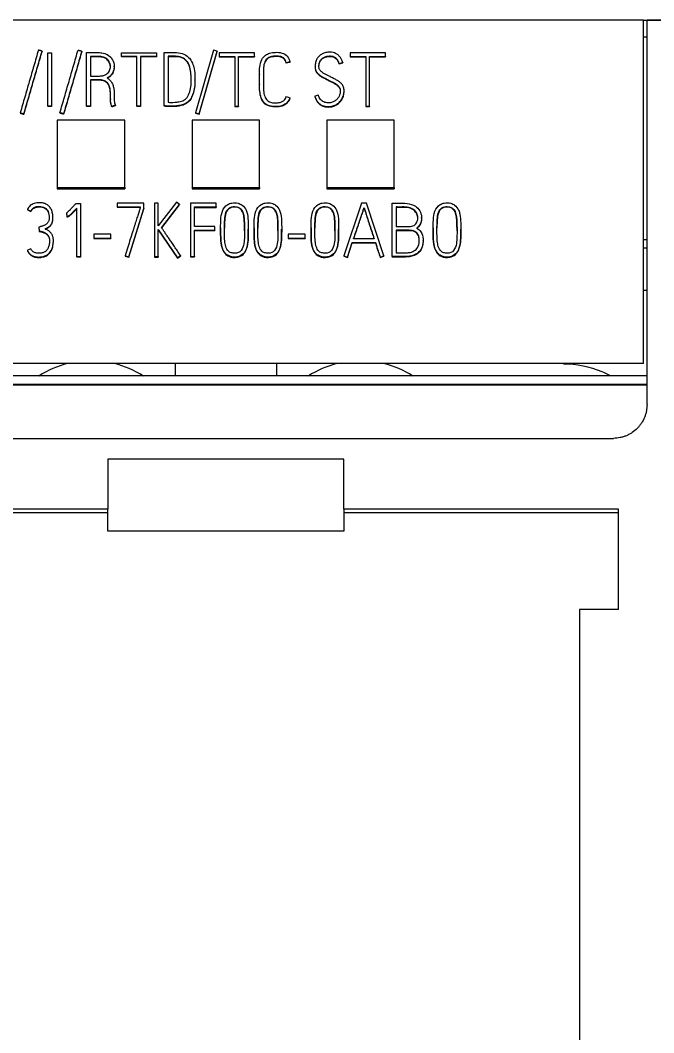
# Model space of a CAD drawing. Header units: millimetres. Extents: x 0 to 594, y 0 to 420.
# Drawn here: x 268.64 to 287.44, y 348.17 to 378.2 of the extents above; entities that cross this region are included whole.
import ezdxf

# ---------------------------------------------------------------- set-up
doc = ezdxf.new("R2010")
doc.units = ezdxf.units.MM
doc.layers.add('1', color=7, linetype='Continuous')
doc.layers.add('106', color=7, linetype='Continuous')
doc.styles.add('latin_extended', font='simplex.shx')
doc.dimstyles.get("Standard").update_dxf_attribs({"dimtxt": 0.18, "dimasz": 0.18, "dimexe": 0.18, "dimexo": 0.0625, "dimgap": 0.09, "dimtad": 0, "dimtih": 1, "dimtoh": 1, "dimdec": 4, "dimzin": 0, "dimdsep": 46, "dimtxsty": 'Standard', "dimcen": 0.09, "dimadec": 0, "dimazin": 0, "dimtfac": 1, "dimtdec": 4, "dimtofl": 0, "dimtmove": 0, "dimatfit": 3, "dimfxl": 1, "dimtolj": 1, "dimtzin": 0, "dimarcsym": 0})

# ---------------------------------------------------------------- blocks, each defined once
blk = doc.blocks.new('_U1')
at = {"layer": '106', "color": 7, "lineweight": 13}
for p, q in [((287.140422, 378.20148), (303.740362, 378.20148)), ((302.240362, 378.20148), (302.240362, 231.20148)), ((290.541157, 231.20148), (303.740362, 231.20148))]:
    blk.add_line(p, q, dxfattribs=at)
at = {"layer": '106', "color": 7, "lineweight": 25}
for points in [[(302.240362, 378.20148), (302.701145, 374.701482), (301.779578, 374.701478)], [(302.240362, 231.20148), (301.779578, 234.701478), (302.701145, 234.701482)]]:
    blk.add_solid(points, dxfattribs=at)
at = {"layer": '106', "color": 7, "linetype": 'Continuous', "lineweight": 18, "insert": (301.854809, 301.777138), "char_height": 3.5, "attachment_point": 7, "rotation": 90, "line_spacing_factor": 0.963855, "style": 'latin_extended'}
blk.add_mtext('\\W0.6447;147', dxfattribs=at)

msp = doc.modelspace()

# ---------------------------------------------------------------- linework, layer by layer
at = {"layer": '1', "color": 7, "linetype": 'Continuous', "lineweight": 13}
for p, q in [((287.14, 378.201), (262.34, 378.201)), ((287.14, 378.201), (287.24, 378.201)), ((287.14, 368.018), (287.14, 378.201)), ((292.14, 378.201), (287.24, 378.201)), ((287.24, 377.701), (287.14, 377.701)), ((269.288, 377.287), (269.288, 377.274)), ((270.466, 377.287), (270.466, 377.274)), ((274.378, 377.318), (273.839, 375.458)), ((273.948, 375.427), (274.487, 377.287)), ((273.948, 375.414), (274.487, 377.274)), ((274.487, 377.287), (274.378, 377.318)), ((274.487, 377.287), (274.487, 377.274)), ((278.435, 377.239), (278.435, 377.126)), ((279.48, 377.239), (278.435, 377.239)), ((279.48, 377.126), (279.48, 377.239)), ((271.64, 377.126), (271.64, 377.114)), ((272.685, 377.126), (272.685, 377.114)), ((274.547, 377.126), (274.547, 377.114)), ((275.592, 377.126), (275.592, 377.114)), ((276.644, 376.966), (276.535, 376.939)), ((276.644, 376.953), (276.535, 376.927)), ((276.535, 376.939), (276.535, 376.927)), ((276.644, 376.966), (276.644, 376.953)), ((278.1, 376.919), (278.209, 376.95)), ((278.1, 376.907), (278.209, 376.938)), ((278.1, 376.919), (278.1, 376.907)), ((278.209, 376.95), (278.209, 376.938)), ((278.435, 377.126), (278.435, 377.114)), ((278.435, 377.126), (278.892, 377.126)), ((278.435, 377.114), (278.892, 377.114)), ((278.892, 377.126), (278.892, 375.654)), ((279.005, 375.654), (279.005, 377.126)), ((279.005, 377.126), (279.48, 377.126)), ((279.005, 377.114), (279.48, 377.114)), ((279.48, 377.126), (279.48, 377.114)), ((271.429, 376.819), (271.429, 376.84)), ((275.741, 376.604), (275.741, 376.592)), ((277.39, 376.83), (277.39, 376.817)), ((273.826, 376.424), (273.826, 376.437)), ((275.74, 376.304), (275.74, 376.292)), ((275.741, 376.469), (275.741, 376.482)), ((277.492, 375.977), (277.383, 375.947)), ((278.251, 376.092), (278.251, 376.105)), ((271.316, 375.87), (271.316, 375.851)), ((271.463, 375.682), (271.463, 375.67)), ((272.912, 375.665), (272.912, 375.652)), ((276.538, 375.942), (276.642, 375.905)), ((276.642, 375.905), (276.642, 375.892)), ((277.383, 375.947), (277.383, 375.934)), ((268.749, 375.427), (268.749, 375.414)), ((269.459, 375.654), (269.459, 375.641)), ((269.57, 375.654), (269.57, 375.641)), ((269.818, 375.458), (269.818, 375.445)), ((269.927, 375.427), (269.927, 375.414)), ((270.608, 375.654), (270.608, 375.641)), ((270.721, 375.654), (270.721, 375.641)), ((271.358, 375.643), (271.358, 375.63)), ((272.097, 375.654), (272.097, 375.641)), ((272.21, 375.654), (272.21, 375.641)), ((273.839, 375.458), (273.948, 375.427)), ((273.839, 375.458), (273.839, 375.445)), ((273.839, 375.445), (273.948, 375.414)), ((273.948, 375.427), (273.948, 375.414)), ((275.004, 375.654), (275.004, 375.641)), ((275.117, 375.654), (275.117, 375.641)), ((278.892, 375.654), (279.005, 375.654)), ((278.892, 375.654), (278.892, 375.641)), ((278.892, 375.641), (279.005, 375.641)), ((279.005, 375.654), (279.005, 375.641)), ((269.74, 375.237), (269.74, 373.238)), ((271.74, 375.237), (269.74, 375.237)), ((271.74, 373.238), (271.74, 375.237)), ((273.74, 375.237), (273.74, 373.238)), ((275.74, 375.237), (273.74, 375.237)), ((275.74, 373.238), (275.74, 375.237)), ((277.74, 375.237), (277.74, 373.238)), ((279.74, 375.237), (277.74, 375.237)), ((279.74, 373.238), (279.74, 375.237)), ((269.74, 373.238), (269.74, 373.2)), ((269.74, 373.238), (271.74, 373.238)), ((269.74, 373.2), (271.74, 373.2)), ((271.74, 373.238), (271.74, 373.2)), ((273.74, 373.238), (273.74, 373.2)), ((273.74, 373.238), (275.74, 373.238)), ((273.74, 373.2), (275.74, 373.2)), ((275.74, 373.238), (275.74, 373.2)), ((277.74, 373.238), (277.74, 373.2)), ((277.74, 373.238), (279.74, 373.238)), ((277.74, 373.2), (279.74, 373.2)), ((279.74, 373.238), (279.74, 373.2)), ((270.293, 372.768), (270.433, 372.768)), ((270.433, 372.768), (270.433, 371.188)), ((271.514, 372.779), (271.514, 372.667)), ((272.312, 372.779), (271.514, 372.779)), ((271.514, 372.667), (271.514, 372.655)), ((271.514, 372.667), (272.202, 372.667)), ((272.202, 372.667), (272.202, 372.636)), ((272.312, 372.619), (272.312, 372.779)), ((272.623, 372.773), (272.623, 371.19)), ((272.736, 372.773), (272.623, 372.773)), ((273.28, 372.806), (272.736, 372.104)), ((272.736, 372.104), (272.736, 372.773)), ((272.836, 372.049), (273.369, 372.74)), ((272.841, 372.042), (273.369, 372.727)), ((273.369, 372.74), (273.28, 372.806)), ((273.369, 372.74), (273.369, 372.727)), ((273.695, 372.777), (273.695, 371.195)), ((274.456, 372.777), (273.695, 372.777)), ((273.808, 372.084), (273.808, 372.665)), ((273.808, 372.665), (274.456, 372.665)), ((274.456, 372.665), (274.456, 372.777)), ((274.456, 372.665), (274.456, 372.652)), ((278.772, 372.779), (278.242, 371.214)), ((278.914, 372.779), (278.772, 372.779)), ((279.431, 371.214), (278.914, 372.779)), ((279.682, 371.19), (279.682, 372.775)), ((279.795, 372.663), (279.795, 372.082)), ((268.853, 372.592), (268.853, 372.58)), ((268.853, 372.592), (268.955, 372.542)), ((268.853, 372.58), (268.955, 372.529)), ((268.955, 372.542), (268.955, 372.529)), ((270.024, 372.494), (270.024, 372.481)), ((270.031, 372.377), (270.024, 372.494)), ((270.031, 372.364), (270.024, 372.481)), ((270.031, 372.377), (270.031, 372.364)), ((270.322, 371.188), (270.322, 372.632)), ((271.514, 372.655), (272.202, 372.655)), ((271.858, 371.184), (272.312, 372.619)), ((271.858, 371.171), (272.312, 372.606)), ((272.312, 372.619), (272.312, 372.606)), ((273.808, 372.652), (274.456, 372.652)), ((278.843, 372.639), (278.843, 372.626)), ((269.192, 372.064), (269.192, 372.051)), ((269.192, 372.064), (269.199, 371.954)), ((269.61, 372.332), (269.61, 372.353)), ((274.416, 372.084), (273.808, 372.084)), ((274.416, 371.974), (274.416, 372.084)), ((280.55, 372.327), (280.55, 372.348)), ((269.192, 372.051), (269.199, 371.941)), ((269.199, 371.954), (269.199, 371.941)), ((270.823, 371.853), (270.823, 371.741)), ((271.329, 371.853), (270.823, 371.853)), ((271.329, 371.741), (271.329, 371.853)), ((272.736, 371.19), (272.736, 371.994)), ((272.736, 371.994), (273.304, 371.157)), ((272.736, 371.981), (273.304, 371.144)), ((273.808, 371.195), (273.808, 371.974)), ((273.808, 371.974), (274.416, 371.974)), ((273.808, 371.961), (274.416, 371.961)), ((274.416, 371.974), (274.416, 371.961)), ((274.587, 372.041), (274.587, 372.028)), ((275.406, 371.998), (275.406, 372.01)), ((275.579, 372.041), (275.579, 372.028)), ((276.398, 371.998), (276.398, 372.01)), ((276.589, 371.853), (276.589, 371.741)), ((277.095, 371.853), (276.589, 371.853)), ((277.095, 371.741), (277.095, 371.853)), ((277.27, 372.041), (277.27, 372.028)), ((278.089, 371.998), (278.089, 372.01)), ((279.795, 371.972), (279.795, 371.3)), ((280.894, 372.041), (280.894, 372.028)), ((281.713, 371.998), (281.713, 372.01)), ((269.623, 371.645), (269.623, 371.667)), ((270.823, 371.741), (270.823, 371.728)), ((270.823, 371.741), (271.329, 371.741)), ((270.823, 371.728), (271.329, 371.728)), ((271.329, 371.741), (271.329, 371.728)), ((276.589, 371.741), (276.589, 371.728)), ((276.589, 371.741), (277.095, 371.741)), ((276.589, 371.728), (277.095, 371.728)), ((277.095, 371.741), (277.095, 371.728)), ((278.349, 371.179), (278.495, 371.608)), ((278.349, 371.167), (278.495, 371.596)), ((278.495, 371.608), (278.495, 371.596)), ((278.495, 371.608), (279.181, 371.608)), ((278.495, 371.596), (279.181, 371.596)), ((279.143, 371.721), (278.533, 371.721)), ((279.181, 371.608), (279.181, 371.596)), ((280.595, 371.655), (280.595, 371.668)), ((287.14, 371.701), (287.24, 371.701)), ((268.955, 371.426), (268.853, 371.38)), ((268.853, 371.38), (268.853, 371.367)), ((270.322, 371.188), (270.322, 371.175)), ((270.433, 371.188), (270.322, 371.188)), ((270.433, 371.175), (270.322, 371.175)), ((270.433, 371.188), (270.433, 371.175)), ((271.751, 371.219), (271.858, 371.184)), ((271.751, 371.219), (271.751, 371.206)), ((271.751, 371.206), (271.858, 371.171)), ((271.858, 371.184), (271.858, 371.171)), ((272.623, 371.19), (272.623, 371.178)), ((272.623, 371.19), (272.736, 371.19)), ((272.623, 371.178), (272.736, 371.178)), ((272.736, 371.19), (272.736, 371.178)), ((273.304, 371.157), (273.398, 371.221)), ((273.304, 371.144), (273.398, 371.208)), ((273.398, 371.221), (273.398, 371.208)), ((273.695, 371.195), (273.808, 371.195)), ((273.695, 371.195), (273.695, 371.182)), ((273.695, 371.182), (273.808, 371.182)), ((273.808, 371.195), (273.808, 371.182)), ((278.242, 371.214), (278.242, 371.202)), ((278.242, 371.214), (278.349, 371.179)), ((278.242, 371.202), (278.349, 371.167)), ((278.349, 371.179), (278.349, 371.167)), ((279.323, 371.179), (279.431, 371.214)), ((279.323, 371.167), (279.431, 371.202)), ((279.323, 371.179), (279.323, 371.167)), ((279.431, 371.214), (279.431, 371.202)), ((279.682, 371.19), (279.682, 371.178)), ((287.14, 371.451), (287.24, 371.451)), ((273.304, 371.157), (273.304, 371.144)), ((287.14, 370.196), (287.24, 370.196)), ((287.14, 368.018), (262.34, 368.018)), ((273.24, 368.018), (273.24, 367.651)), ((276.24, 368.018), (276.24, 367.651)), ((287.24, 367.651), (262.24, 367.651)), ((263.24, 365.801), (286.241, 365.801)), ((286.244, 365.801), (286.244, 365.801)), ((278.24, 365.179), (271.24, 365.179)), ((271.24, 363.701), (263.09, 363.701)), ((271.24, 363.596), (271.24, 363.701)), ((278.24, 363.701), (278.24, 363.596)), ((286.39, 363.701), (278.24, 363.701)), ((286.39, 360.722), (286.39, 363.701)), ((271.24, 363.596), (263.09, 363.596)), ((271.24, 363.052), (271.24, 363.596)), ((278.24, 363.596), (278.24, 363.052)), ((286.39, 363.596), (278.24, 363.596)), ((278.24, 363.052), (271.24, 363.052)), ((286.39, 360.722), (285.24, 360.722))]:
    msp.add_line(p, q, dxfattribs=at)
at = {"layer": '1', "color": 7, "linetype": 'Continuous', "lineweight": 25}
msp.add_line((287.24, 367.387), (262.24, 367.387), dxfattribs=at)
at = {"layer": '1', "color": 7, "linetype": 'Continuous', "lineweight": 13}
for centre, start, end in [((270.74, 365.201), 103.753, 122.3801), ((270.74, 365.201), 57.6199, 76.247), ((278.74, 365.201), 103.753, 122.3801), ((278.74, 365.201), 57.6199, 76.247)]:
    msp.add_arc(centre, 2.9, start, end, dxfattribs=at)
for points, knots in [([(287.24, 367.387), (287.24, 369.908), (287.24, 373.514), (287.24, 377.117), (287.24, 378.201)], [0, 0, 0, 0, 0.698854, 1, 1, 1, 1]), ([(270.608, 377.241), (270.669, 377.241), (270.773, 377.241), (270.924, 377.241), (271.073, 377.242), (271.23, 377.191), (271.368, 377.071), (271.439, 376.896), (271.425, 376.722), (271.362, 376.598), (271.289, 376.529), (271.243, 376.501), (271.223, 376.49)], [0, 0, 0, 0, 0.12344, 0.212385, 0.309987, 0.42512, 0.54091, 0.673529, 0.797304, 0.889185, 0.953588, 1, 1, 1, 1]), ([(272.912, 377.245), (272.967, 377.246), (273.072, 377.247), (273.25, 377.248), (273.451, 377.232), (273.645, 377.116), (273.755, 376.941), (273.809, 376.743), (273.827, 376.535), (273.827, 376.321), (273.8, 376.127), (273.749, 375.964), (273.676, 375.832), (273.575, 375.735), (273.443, 375.686), (273.316, 375.663), (273.19, 375.652), (273.058, 375.651), (272.966, 375.658), (272.912, 375.665)], [0, 0, 0, 0, 0.056943, 0.107616, 0.184523, 0.260876, 0.329966, 0.393781, 0.471964, 0.545416, 0.616265, 0.673522, 0.721942, 0.770903, 0.814889, 0.864088, 0.904492, 0.944165, 1, 1, 1, 1]), ([(276.642, 375.905), (276.635, 375.879), (276.608, 375.816), (276.522, 375.716), (276.37, 375.644), (276.18, 375.64), (275.98, 375.66), (275.818, 375.806), (275.757, 376.002), (275.738, 376.21), (275.742, 376.422), (275.74, 376.627), (275.743, 376.832), (275.785, 377.026), (275.902, 377.167), (276.05, 377.234), (276.216, 377.255), (276.404, 377.246), (276.578, 377.143), (276.63, 377.034), (276.644, 376.966)], [0, 0, 0, 0, 0.023749, 0.063372, 0.118592, 0.172501, 0.236244, 0.297229, 0.359591, 0.421629, 0.490644, 0.554667, 0.610982, 0.680492, 0.733777, 0.772528, 0.826559, 0.886213, 0.942216, 1, 1, 1, 1]), ([(278.209, 376.95), (278.199, 376.981), (278.177, 377.039), (278.13, 377.115), (278.071, 377.177), (278.001, 377.222), (277.922, 377.249), (277.844, 377.256), (277.773, 377.252), (277.711, 377.242), (277.653, 377.226), (277.6, 377.203), (277.553, 377.174), (277.511, 377.139), (277.475, 377.099), (277.445, 377.053), (277.421, 377.003), (277.403, 376.948), (277.392, 376.889), (277.389, 376.83), (277.392, 376.776), (277.403, 376.728), (277.423, 376.686), (277.449, 376.649), (277.479, 376.615), (277.514, 376.584), (277.553, 376.556), (277.595, 376.529), (277.64, 376.505), (277.687, 376.482), (277.733, 376.457), (277.78, 376.431), (277.825, 376.407), (277.87, 376.384), (277.913, 376.364), (277.954, 376.344), (277.993, 376.322), (278.028, 376.3), (278.059, 376.275), (278.086, 376.248), (278.109, 376.219), (278.126, 376.185), (278.136, 376.147), (278.139, 376.108), (278.136, 376.069), (278.13, 376.031), (278.119, 375.992), (278.105, 375.952), (278.084, 375.914), (278.058, 375.877), (278.027, 375.844), (277.99, 375.814), (277.948, 375.788), (277.899, 375.767), (277.843, 375.755), (277.758, 375.75), (277.648, 375.765), (277.541, 375.85), (277.501, 375.932), (277.492, 375.977)], [0, 0, 0, 0, 0.029502, 0.056552, 0.082213, 0.107035, 0.131706, 0.157625, 0.177725, 0.196768, 0.215008, 0.232485, 0.249262, 0.265692, 0.282067, 0.298646, 0.315747, 0.333416, 0.35172, 0.370963, 0.387214, 0.402039, 0.415923, 0.429557, 0.443355, 0.457518, 0.472137, 0.48722, 0.502837, 0.518847, 0.535063, 0.551489, 0.567151, 0.582304, 0.596956, 0.611001, 0.624363, 0.637091, 0.649186, 0.660727, 0.671894, 0.683121, 0.695107, 0.708316, 0.719066, 0.730707, 0.743348, 0.756492, 0.769735, 0.783289, 0.797204, 0.811603, 0.826753, 0.842746, 0.859925, 0.878764, 0.920226, 0.957605, 1, 1, 1, 1]), ([(270.721, 376.547), (270.766, 376.547), (270.829, 376.547), (270.92, 376.548), (271.002, 376.546), (271.096, 376.554), (271.197, 376.595), (271.285, 376.674), (271.322, 376.796), (271.31, 376.923), (271.241, 377.041), (271.115, 377.117), (270.983, 377.131), (270.854, 377.128), (270.769, 377.129), (270.721, 377.129)], [0, 0, 0, 0, 0.089288, 0.123818, 0.180598, 0.252983, 0.309178, 0.39404, 0.480521, 0.552186, 0.644985, 0.743769, 0.831148, 0.90497, 1, 1, 1, 1]), ([(271.316, 376.817), (271.316, 376.844), (271.306, 376.918), (271.241, 377.029), (271.115, 377.104), (270.983, 377.118), (270.854, 377.115), (270.769, 377.116), (270.721, 377.116)], [0, 0, 0, 0, 0.108412, 0.293173, 0.489849, 0.663819, 0.810797, 1, 1, 1, 1]), ([(273.025, 375.768), (273.056, 375.767), (273.122, 375.765), (273.229, 375.767), (273.357, 375.783), (273.508, 375.816), (273.629, 375.952), (273.689, 376.132), (273.719, 376.34), (273.714, 376.553), (273.693, 376.77), (273.626, 376.958), (273.479, 377.103), (273.302, 377.134), (273.148, 377.133), (273.062, 377.133), (273.025, 377.133)], [0, 0, 0, 0, 0.039718, 0.085391, 0.137353, 0.205809, 0.277792, 0.359236, 0.449004, 0.549223, 0.634175, 0.731709, 0.80125, 0.889293, 0.952557, 1, 1, 1, 1]), ([(273.715, 376.416), (273.715, 376.461), (273.711, 376.572), (273.693, 376.758), (273.626, 376.946), (273.479, 377.091), (273.302, 377.122), (273.148, 377.12), (273.062, 377.121), (273.025, 377.12)], [0, 0, 0, 0, 0.115337, 0.282058, 0.473471, 0.609948, 0.782735, 0.906892, 1, 1, 1, 1]), ([(276.535, 376.939), (276.525, 376.991), (276.489, 377.067), (276.37, 377.131), (276.247, 377.14), (276.129, 377.133), (276.006, 377.106), (275.902, 377.003), (275.856, 376.837), (275.854, 376.655), (275.855, 376.46), (275.853, 376.266), (275.858, 376.077), (275.898, 375.919), (275.977, 375.801), (276.104, 375.751), (276.243, 375.751), (276.377, 375.761), (276.485, 375.835), (276.523, 375.897), (276.538, 375.942)], [0, 0, 0, 0, 0.052928, 0.097969, 0.144851, 0.190624, 0.232935, 0.284925, 0.348337, 0.424764, 0.49245, 0.572241, 0.64631, 0.708712, 0.757514, 0.801091, 0.856423, 0.915681, 0.949914, 1, 1, 1, 1]), ([(276.535, 376.927), (276.525, 376.978), (276.489, 377.054), (276.37, 377.119), (276.247, 377.127), (276.129, 377.121), (276.006, 377.093), (275.902, 376.99), (275.856, 376.824), (275.854, 376.643), (275.855, 376.472), (275.854, 376.368), (275.854, 376.323)], [0, 0, 0, 0, 0.097342, 0.180178, 0.266401, 0.350584, 0.428399, 0.524015, 0.640638, 0.781197, 0.905681, 1, 1, 1, 1]), ([(277.383, 375.947), (277.392, 375.915), (277.415, 375.856), (277.464, 375.778), (277.527, 375.716), (277.603, 375.672), (277.689, 375.646), (277.774, 375.639), (277.852, 375.643), (277.918, 375.657), (277.979, 375.68), (278.034, 375.71), (278.084, 375.745), (278.127, 375.786), (278.164, 375.832), (278.195, 375.881), (278.22, 375.935), (278.238, 375.991), (278.248, 376.048), (278.252, 376.106), (278.248, 376.162), (278.236, 376.215), (278.215, 376.262), (278.186, 376.302), (278.154, 376.34), (278.116, 376.372), (278.074, 376.402), (278.029, 376.429), (277.981, 376.454), (277.932, 376.478), (277.883, 376.504), (277.836, 376.529), (277.791, 376.552), (277.748, 376.574), (277.708, 376.594), (277.669, 376.614), (277.634, 376.635), (277.602, 376.656), (277.573, 376.678), (277.549, 376.702), (277.529, 376.728), (277.514, 376.758), (277.505, 376.791), (277.502, 376.837), (277.505, 376.89), (277.517, 376.947), (277.539, 376.995), (277.566, 377.034), (277.597, 377.066), (277.631, 377.092), (277.667, 377.111), (277.704, 377.125), (277.742, 377.133), (277.777, 377.138), (277.809, 377.141), (277.842, 377.142), (277.877, 377.14), (277.913, 377.133), (277.946, 377.12), (277.974, 377.103), (278, 377.084), (278.023, 377.062), (278.042, 377.039), (278.059, 377.014), (278.072, 376.989), (278.084, 376.965), (278.093, 376.942), (278.098, 376.927), (278.1, 376.919)], [0, 0, 0, 0, 0.030216, 0.057834, 0.084112, 0.110126, 0.13699, 0.166062, 0.187444, 0.207786, 0.227532, 0.246694, 0.265147, 0.28321, 0.301078, 0.318906, 0.33698, 0.354995, 0.372624, 0.390132, 0.408102, 0.424528, 0.439934, 0.454952, 0.469937, 0.485134, 0.500714, 0.516729, 0.533253, 0.550073, 0.566929, 0.583824, 0.598837, 0.613277, 0.627146, 0.64033, 0.652736, 0.664395, 0.675364, 0.685785, 0.695827, 0.705789, 0.716159, 0.727332, 0.74751, 0.765141, 0.780786, 0.795151, 0.808601, 0.821478, 0.833928, 0.845962, 0.857807, 0.868933, 0.878649, 0.88698, 0.899043, 0.910208, 0.920757, 0.930874, 0.940594, 0.950061, 0.959303, 0.96829, 0.9771, 0.985473, 0.993098, 1, 1, 1, 1]), ([(277.503, 376.822), (277.503, 376.841), (277.506, 376.88), (277.517, 376.935), (277.539, 376.982), (277.566, 377.021), (277.597, 377.054), (277.631, 377.079), (277.667, 377.098), (277.704, 377.113), (277.742, 377.121), (277.777, 377.125), (277.809, 377.128), (277.842, 377.13), (277.877, 377.128), (277.913, 377.12), (277.946, 377.107), (277.974, 377.09), (278, 377.071), (278.023, 377.049), (278.042, 377.026), (278.059, 377.002), (278.072, 376.977), (278.084, 376.952), (278.093, 376.929), (278.098, 376.914), (278.1, 376.907)], [0, 0, 0, 0, 0.065823, 0.131059, 0.188942, 0.242091, 0.291852, 0.339495, 0.385558, 0.430084, 0.473906, 0.515072, 0.551021, 0.581842, 0.626473, 0.667782, 0.706813, 0.744244, 0.780205, 0.815232, 0.849428, 0.882676, 0.915274, 0.946254, 0.974465, 1, 1, 1, 1]), ([(271.429, 376.816), (271.429, 376.776), (271.415, 376.691), (271.362, 376.585), (271.289, 376.516), (271.243, 376.488), (271.223, 376.478)], [0, 0, 0, 0, 0.287457, 0.610451, 0.836848, 1, 1, 1, 1]), ([(277.39, 376.823), (277.39, 376.82), (277.39, 376.8), (277.392, 376.763), (277.403, 376.715), (277.423, 376.673), (277.449, 376.636), (277.479, 376.602), (277.514, 376.571), (277.553, 376.543), (277.595, 376.517), (277.64, 376.493), (277.687, 376.469), (277.733, 376.444), (277.78, 376.418), (277.825, 376.394), (277.87, 376.372), (277.913, 376.351), (277.954, 376.331), (277.993, 376.31), (278.028, 376.287), (278.059, 376.262), (278.086, 376.235), (278.109, 376.206), (278.126, 376.173), (278.136, 376.135), (278.138, 376.108), (278.138, 376.094)], [0, 0, 0, 0, 0.008262, 0.056111, 0.099761, 0.14064, 0.180782, 0.221408, 0.263107, 0.306149, 0.350557, 0.396538, 0.443676, 0.491422, 0.539784, 0.585899, 0.630514, 0.673652, 0.715005, 0.754346, 0.79182, 0.827432, 0.861414, 0.894293, 0.927346, 0.962637, 1, 1, 1, 1]), ([(271.358, 375.643), (271.35, 375.666), (271.332, 375.724), (271.314, 375.811), (271.317, 375.92), (271.317, 376.034), (271.311, 376.164), (271.275, 376.294), (271.181, 376.399), (271.057, 376.436), (270.936, 376.435), (270.827, 376.435), (270.752, 376.435), (270.721, 376.435)], [0, 0, 0, 0, 0.058362, 0.147548, 0.210274, 0.321349, 0.421076, 0.521608, 0.638952, 0.741815, 0.819433, 0.927807, 1, 1, 1, 1]), ([(271.317, 375.962), (271.317, 375.983), (271.316, 376.046), (271.311, 376.151), (271.275, 376.281), (271.181, 376.386), (271.057, 376.424), (270.936, 376.422), (270.827, 376.423), (270.752, 376.422), (270.721, 376.422)], [0, 0, 0, 0, 0.070739, 0.207293, 0.344948, 0.505625, 0.646474, 0.752753, 0.901148, 1, 1, 1, 1]), ([(271.223, 376.49), (271.244, 376.477), (271.292, 376.442), (271.352, 376.366), (271.399, 376.267), (271.42, 376.161), (271.427, 376.062), (271.428, 375.958), (271.423, 375.863), (271.435, 375.765), (271.451, 375.712), (271.463, 375.682)], [0, 0, 0, 0, 0.081763, 0.203225, 0.323939, 0.453577, 0.56931, 0.663931, 0.810036, 0.892891, 1, 1, 1, 1]), ([(273.826, 376.424), (273.826, 376.385), (273.823, 376.277), (273.8, 376.115), (273.749, 375.951), (273.676, 375.82), (273.575, 375.722), (273.443, 375.673), (273.316, 375.65), (273.19, 375.639), (273.058, 375.638), (272.966, 375.645), (272.912, 375.652)], [0, 0, 0, 0, 0.08269, 0.225657, 0.341197, 0.438905, 0.537703, 0.626462, 0.725741, 0.807274, 0.887329, 1, 1, 1, 1]), ([(276.642, 375.892), (276.635, 375.867), (276.608, 375.804), (276.522, 375.703), (276.37, 375.631), (276.18, 375.627), (275.98, 375.647), (275.818, 375.793), (275.757, 375.989), (275.741, 376.157), (275.74, 376.258), (275.74, 376.292)], [0, 0, 0, 0, 0.052439, 0.139927, 0.261857, 0.380889, 0.521635, 0.656293, 0.793992, 0.930972, 1, 1, 1, 1]), ([(277.383, 375.934), (277.392, 375.902), (277.415, 375.843), (277.464, 375.765), (277.527, 375.703), (277.603, 375.659), (277.689, 375.633), (277.774, 375.626), (277.852, 375.631), (277.918, 375.644), (277.979, 375.667), (278.034, 375.697), (278.084, 375.732), (278.127, 375.773), (278.164, 375.819), (278.195, 375.869), (278.22, 375.922), (278.238, 375.978), (278.248, 376.035), (278.251, 376.074), (278.251, 376.093), (278.251, 376.094)], [0, 0, 0, 0, 0.077352, 0.148056, 0.215328, 0.281923, 0.350695, 0.425118, 0.479856, 0.531932, 0.582482, 0.631538, 0.678776, 0.725017, 0.770759, 0.816399, 0.862669, 0.908787, 0.953917, 0.998739, 1, 1, 1, 1]), ([(271.358, 375.63), (271.35, 375.653), (271.332, 375.712), (271.317, 375.786), (271.316, 375.838), (271.316, 375.852)], [0, 0, 0, 0, 0.32064, 0.810631, 1, 1, 1, 1]), ([(269.383, 372.013), (269.392, 372.018), (269.41, 372.027), (269.437, 372.042), (269.463, 372.058), (269.489, 372.076), (269.514, 372.098), (269.537, 372.121), (269.558, 372.148), (269.576, 372.178), (269.591, 372.211), (269.602, 372.249), (269.608, 372.292), (269.611, 372.368), (269.603, 372.468), (269.57, 372.584), (269.51, 372.676), (269.428, 372.744), (269.323, 372.784), (269.196, 372.795), (269.058, 372.78), (268.93, 372.709), (268.872, 372.635), (268.853, 372.592)], [0, 0, 0, 0, 0.019459, 0.039301, 0.05955, 0.080105, 0.100989, 0.122386, 0.144292, 0.16684, 0.190353, 0.215738, 0.244087, 0.27581, 0.363621, 0.439823, 0.508996, 0.575574, 0.644592, 0.722009, 0.822031, 0.909956, 1, 1, 1, 1]), ([(268.955, 372.542), (268.96, 372.551), (268.97, 372.569), (268.987, 372.593), (269.006, 372.613), (269.027, 372.63), (269.048, 372.644), (269.07, 372.655), (269.093, 372.664), (269.116, 372.671), (269.139, 372.675), (269.162, 372.678), (269.185, 372.68), (269.255, 372.682), (269.374, 372.663), (269.486, 372.52), (269.499, 372.388), (269.495, 372.295), (269.486, 372.255), (269.47, 372.22), (269.449, 372.191), (269.425, 372.165), (269.398, 372.144), (269.368, 372.125), (269.335, 372.109), (269.3, 372.097), (269.264, 372.086), (269.228, 372.075), (269.204, 372.067), (269.192, 372.064)], [0, 0, 0, 0, 0.025161, 0.048595, 0.070641, 0.091589, 0.111603, 0.13094, 0.14993, 0.168791, 0.187661, 0.206323, 0.224495, 0.242226, 0.372375, 0.490579, 0.643633, 0.679942, 0.712328, 0.741834, 0.769901, 0.797396, 0.824894, 0.852838, 0.881452, 0.911007, 0.940973, 0.970636, 1, 1, 1, 1]), ([(268.955, 372.529), (268.96, 372.538), (268.97, 372.556), (268.987, 372.58), (269.006, 372.601), (269.027, 372.618), (269.048, 372.632), (269.07, 372.643), (269.093, 372.651), (269.116, 372.658), (269.139, 372.662), (269.162, 372.665), (269.185, 372.667), (269.255, 372.669), (269.374, 372.65), (269.483, 372.512), (269.496, 372.401), (269.497, 372.342)], [0, 0, 0, 0, 0.039855, 0.076975, 0.111896, 0.145077, 0.176779, 0.207409, 0.237489, 0.267365, 0.297255, 0.326816, 0.355601, 0.383686, 0.589842, 0.777078, 1, 1, 1, 1]), ([(270.024, 372.494), (270.044, 372.51), (270.08, 372.542), (270.135, 372.598), (270.187, 372.653), (270.242, 372.711), (270.276, 372.749), (270.293, 372.768)], [0, 0, 0, 0, 0.198846, 0.377684, 0.606339, 0.795382, 1, 1, 1, 1]), ([(274.917, 372.78), (274.874, 372.772), (274.75, 372.731), (274.616, 372.539), (274.584, 372.241), (274.588, 371.945), (274.587, 371.69), (274.617, 371.48), (274.677, 371.315), (274.859, 371.18), (275.061, 371.162), (275.265, 371.257), (275.375, 371.45), (275.406, 371.684), (275.406, 371.938), (275.407, 372.193), (275.395, 372.405), (275.342, 372.591), (275.251, 372.717), (275.091, 372.789), (274.98, 372.791), (274.917, 372.78)], [0, 0, 0, 0, 0.03125, 0.09375, 0.15625, 0.25, 0.3125, 0.34375, 0.40625, 0.4375, 0.5, 0.546875, 0.59375, 0.65625, 0.71875, 0.78125, 0.84375, 0.875, 0.921875, 0.953125, 1, 1, 1, 1]), ([(275.143, 372.639), (275.113, 372.657), (275.024, 372.68), (274.879, 372.672), (274.736, 372.538), (274.711, 372.339), (274.698, 372.133), (274.701, 371.955), (274.701, 371.78), (274.71, 371.622), (274.743, 371.449), (274.827, 371.324), (274.987, 371.279), (275.179, 371.306), (275.28, 371.527), (275.295, 371.764), (275.295, 372.012), (275.293, 372.24), (275.278, 372.416), (275.235, 372.551), (275.173, 372.62), (275.143, 372.639)], [0, 0, 0, 0, 0.03125, 0.078125, 0.125, 0.1875, 0.25, 0.3125, 0.34375, 0.40625, 0.453125, 0.5, 0.53125, 0.59375, 0.65625, 0.71875, 0.8125, 0.875, 0.921875, 0.96875, 1, 1, 1, 1]), ([(275.143, 372.626), (275.113, 372.644), (275.024, 372.667), (274.879, 372.659), (274.736, 372.525), (274.711, 372.326), (274.701, 372.163), (274.7, 372.066), (274.7, 372.039)], [0, 0, 0, 0, 0.114194, 0.285486, 0.456777, 0.685166, 0.913555, 1, 1, 1, 1]), ([(275.909, 372.78), (275.866, 372.772), (275.742, 372.731), (275.608, 372.539), (275.576, 372.241), (275.58, 371.945), (275.579, 371.69), (275.609, 371.48), (275.669, 371.315), (275.851, 371.18), (276.053, 371.162), (276.257, 371.257), (276.367, 371.45), (276.398, 371.684), (276.398, 371.938), (276.399, 372.193), (276.387, 372.405), (276.334, 372.591), (276.243, 372.717), (276.083, 372.789), (275.972, 372.791), (275.909, 372.78)], [0, 0, 0, 0, 0.03125, 0.09375, 0.15625, 0.25, 0.3125, 0.34375, 0.40625, 0.4375, 0.5, 0.546875, 0.59375, 0.65625, 0.71875, 0.78125, 0.84375, 0.875, 0.921875, 0.953125, 1, 1, 1, 1]), ([(276.135, 372.639), (276.105, 372.657), (276.016, 372.68), (275.871, 372.672), (275.728, 372.538), (275.703, 372.339), (275.69, 372.133), (275.693, 371.955), (275.693, 371.78), (275.702, 371.622), (275.735, 371.449), (275.819, 371.324), (275.979, 371.279), (276.17, 371.306), (276.272, 371.527), (276.287, 371.764), (276.287, 372.012), (276.285, 372.24), (276.27, 372.416), (276.226, 372.551), (276.165, 372.62), (276.135, 372.639)], [0, 0, 0, 0, 0.03125, 0.078125, 0.125, 0.1875, 0.25, 0.3125, 0.34375, 0.40625, 0.453125, 0.5, 0.53125, 0.59375, 0.65625, 0.71875, 0.8125, 0.875, 0.921875, 0.96875, 1, 1, 1, 1]), ([(276.135, 372.626), (276.105, 372.644), (276.016, 372.667), (275.871, 372.659), (275.728, 372.525), (275.703, 372.326), (275.693, 372.163), (275.692, 372.066), (275.692, 372.039)], [0, 0, 0, 0, 0.114194, 0.285486, 0.456777, 0.685166, 0.913555, 1, 1, 1, 1]), ([(277.6, 372.78), (277.557, 372.772), (277.433, 372.731), (277.299, 372.539), (277.267, 372.241), (277.271, 371.945), (277.27, 371.69), (277.3, 371.48), (277.36, 371.315), (277.542, 371.18), (277.744, 371.162), (277.948, 371.257), (278.058, 371.45), (278.089, 371.684), (278.089, 371.938), (278.09, 372.193), (278.078, 372.405), (278.025, 372.591), (277.934, 372.717), (277.774, 372.789), (277.663, 372.791), (277.6, 372.78)], [0, 0, 0, 0, 0.03125, 0.09375, 0.15625, 0.25, 0.3125, 0.34375, 0.40625, 0.4375, 0.5, 0.546875, 0.59375, 0.65625, 0.71875, 0.78125, 0.84375, 0.875, 0.921875, 0.953125, 1, 1, 1, 1]), ([(277.826, 372.639), (277.796, 372.657), (277.707, 372.68), (277.562, 372.672), (277.419, 372.538), (277.394, 372.339), (277.381, 372.133), (277.384, 371.955), (277.384, 371.78), (277.393, 371.622), (277.426, 371.449), (277.51, 371.324), (277.67, 371.279), (277.861, 371.306), (277.963, 371.527), (277.978, 371.764), (277.978, 372.012), (277.976, 372.24), (277.961, 372.416), (277.917, 372.551), (277.856, 372.62), (277.826, 372.639)], [0, 0, 0, 0, 0.03125, 0.078125, 0.125, 0.1875, 0.25, 0.3125, 0.34375, 0.40625, 0.453125, 0.5, 0.53125, 0.59375, 0.65625, 0.71875, 0.8125, 0.875, 0.921875, 0.96875, 1, 1, 1, 1]), ([(277.826, 372.626), (277.796, 372.644), (277.707, 372.667), (277.562, 372.659), (277.419, 372.525), (277.394, 372.326), (277.384, 372.163), (277.383, 372.066), (277.383, 372.039)], [0, 0, 0, 0, 0.114194, 0.285486, 0.456777, 0.685166, 0.913555, 1, 1, 1, 1]), ([(279.682, 372.775), (279.741, 372.775), (279.887, 372.773), (280.12, 372.786), (280.355, 372.714), (280.51, 372.559), (280.56, 372.379), (280.542, 372.217), (280.479, 372.102), (280.428, 372.054), (280.403, 372.035)], [0, 0, 0, 0, 0.121799, 0.300471, 0.478612, 0.608153, 0.736749, 0.853072, 0.938599, 1, 1, 1, 1]), ([(279.795, 372.082), (279.844, 372.082), (279.929, 372.081), (280.059, 372.083), (280.188, 372.077), (280.332, 372.1), (280.431, 372.224), (280.446, 372.367), (280.403, 372.51), (280.287, 372.615), (280.114, 372.67), (279.946, 372.661), (279.836, 372.663), (279.795, 372.663)], [0, 0, 0, 0, 0.089881, 0.159215, 0.241238, 0.333496, 0.41712, 0.515535, 0.593949, 0.688978, 0.794399, 0.924872, 1, 1, 1, 1]), ([(281.224, 372.78), (281.181, 372.772), (281.057, 372.731), (280.923, 372.539), (280.891, 372.241), (280.895, 371.945), (280.894, 371.69), (280.924, 371.48), (280.984, 371.315), (281.165, 371.18), (281.368, 371.162), (281.571, 371.257), (281.682, 371.45), (281.713, 371.684), (281.712, 371.938), (281.713, 372.193), (281.702, 372.405), (281.649, 372.591), (281.557, 372.717), (281.398, 372.789), (281.287, 372.791), (281.224, 372.78)], [0, 0, 0, 0, 0.03125, 0.09375, 0.15625, 0.25, 0.3125, 0.34375, 0.40625, 0.4375, 0.5, 0.546875, 0.59375, 0.65625, 0.71875, 0.78125, 0.84375, 0.875, 0.921875, 0.953125, 1, 1, 1, 1]), ([(281.45, 372.639), (281.42, 372.657), (281.331, 372.68), (281.185, 372.672), (281.043, 372.538), (281.018, 372.339), (281.005, 372.133), (281.008, 371.955), (281.007, 371.78), (281.016, 371.622), (281.05, 371.449), (281.134, 371.324), (281.294, 371.279), (281.485, 371.306), (281.587, 371.527), (281.602, 371.764), (281.602, 372.012), (281.6, 372.24), (281.585, 372.416), (281.541, 372.551), (281.48, 372.62), (281.45, 372.639)], [0, 0, 0, 0, 0.03125, 0.078125, 0.125, 0.1875, 0.25, 0.3125, 0.34375, 0.40625, 0.453125, 0.5, 0.53125, 0.59375, 0.65625, 0.71875, 0.8125, 0.875, 0.921875, 0.96875, 1, 1, 1, 1]), ([(281.45, 372.626), (281.42, 372.644), (281.331, 372.667), (281.185, 372.659), (281.043, 372.525), (281.018, 372.326), (281.007, 372.163), (281.007, 372.066), (281.007, 372.039)], [0, 0, 0, 0, 0.114194, 0.285486, 0.456777, 0.685166, 0.913555, 1, 1, 1, 1]), ([(270.322, 372.632), (270.304, 372.613), (270.271, 372.578), (270.225, 372.53), (270.186, 372.49), (270.153, 372.458), (270.125, 372.432), (270.102, 372.412), (270.083, 372.397), (270.068, 372.387), (270.056, 372.381), (270.046, 372.379), (270.038, 372.377), (270.033, 372.377), (270.031, 372.377)], [0, 0, 0, 0, 0.200504, 0.370797, 0.510902, 0.6264, 0.722885, 0.800448, 0.861213, 0.907383, 0.939504, 0.963232, 0.983337, 1, 1, 1, 1]), ([(270.322, 372.619), (270.304, 372.6), (270.271, 372.565), (270.225, 372.517), (270.186, 372.477), (270.153, 372.445), (270.125, 372.419), (270.102, 372.399), (270.083, 372.384), (270.068, 372.374), (270.056, 372.368), (270.046, 372.366), (270.038, 372.364), (270.033, 372.364), (270.031, 372.364)], [0, 0, 0, 0, 0.200504, 0.370797, 0.510902, 0.6264, 0.722885, 0.800448, 0.861213, 0.907383, 0.939504, 0.963232, 0.983337, 1, 1, 1, 1]), ([(272.202, 372.636), (272.2, 372.633), (272.196, 372.623), (272.189, 372.601), (272.178, 372.567), (272.164, 372.522), (272.146, 372.468), (272.126, 372.405), (272.104, 372.335), (272.08, 372.259), (272.055, 372.178), (272.028, 372.094), (272.001, 372.008), (271.959, 371.878), (271.903, 371.699), (271.829, 371.465), (271.778, 371.303), (271.751, 371.219)], [0, 0, 0, 0, 0.006664, 0.022274, 0.046836, 0.07897, 0.117297, 0.161819, 0.211415, 0.264968, 0.322476, 0.382404, 0.443215, 0.50491, 0.65714, 0.82217, 1, 1, 1, 1]), ([(275.295, 371.952), (275.295, 371.979), (275.295, 372.077), (275.293, 372.227), (275.278, 372.403), (275.235, 372.539), (275.173, 372.608), (275.143, 372.626)], [0, 0, 0, 0, 0.115044, 0.410029, 0.631268, 0.852507, 1, 1, 1, 1]), ([(276.287, 371.952), (276.287, 371.979), (276.287, 372.077), (276.285, 372.227), (276.27, 372.403), (276.226, 372.539), (276.165, 372.608), (276.135, 372.626)], [0, 0, 0, 0, 0.115044, 0.410029, 0.631268, 0.852507, 1, 1, 1, 1]), ([(277.978, 371.952), (277.978, 371.979), (277.978, 372.077), (277.976, 372.227), (277.961, 372.403), (277.917, 372.539), (277.856, 372.608), (277.826, 372.626)], [0, 0, 0, 0, 0.115044, 0.410029, 0.631268, 0.852507, 1, 1, 1, 1]), ([(278.533, 371.721), (278.544, 371.753), (278.566, 371.819), (278.599, 371.917), (278.632, 372.016), (278.665, 372.113), (278.697, 372.206), (278.727, 372.294), (278.755, 372.376), (278.78, 372.45), (278.802, 372.515), (278.82, 372.569), (278.833, 372.609), (278.841, 372.63), (278.843, 372.639)], [0, 0, 0, 0, 0.106118, 0.213594, 0.322428, 0.429305, 0.530911, 0.627246, 0.716632, 0.797389, 0.869519, 0.929228, 0.972722, 1, 1, 1, 1]), ([(278.537, 371.721), (278.546, 371.749), (278.567, 371.81), (278.599, 371.905), (278.632, 372.003), (278.665, 372.101), (278.697, 372.194), (278.727, 372.281), (278.755, 372.363), (278.78, 372.437), (278.802, 372.502), (278.82, 372.556), (278.833, 372.596), (278.841, 372.618), (278.843, 372.626)], [0, 0, 0, 0, 0.09357, 0.202554, 0.312916, 0.421294, 0.524326, 0.622014, 0.712654, 0.794544, 0.867687, 0.928234, 0.972339, 1, 1, 1, 1]), ([(278.843, 372.639), (278.846, 372.63), (278.853, 372.609), (278.866, 372.569), (278.883, 372.515), (278.904, 372.45), (278.928, 372.376), (278.955, 372.294), (278.984, 372.206), (279.015, 372.113), (279.047, 372.016), (279.079, 371.917), (279.111, 371.819), (279.133, 371.753), (279.143, 371.721)], [0, 0, 0, 0, 0.027336, 0.070868, 0.130595, 0.202708, 0.283396, 0.372662, 0.4689, 0.570509, 0.677489, 0.786433, 0.893936, 1, 1, 1, 1]), ([(278.843, 372.626), (278.846, 372.618), (278.853, 372.596), (278.866, 372.556), (278.883, 372.502), (278.904, 372.437), (278.928, 372.363), (278.955, 372.281), (278.984, 372.194), (279.015, 372.1), (279.047, 372.003), (279.079, 371.905), (279.11, 371.81), (279.13, 371.749), (279.139, 371.721)], [0, 0, 0, 0, 0.02772, 0.071862, 0.132428, 0.205553, 0.287375, 0.377893, 0.475483, 0.578518, 0.686999, 0.797473, 0.906485, 1, 1, 1, 1]), ([(280.438, 372.326), (280.438, 372.338), (280.434, 372.393), (280.403, 372.497), (280.287, 372.602), (280.114, 372.657), (279.946, 372.649), (279.836, 372.651), (279.795, 372.65)], [0, 0, 0, 0, 0.046506, 0.200835, 0.387866, 0.595348, 0.852137, 1, 1, 1, 1]), ([(281.602, 371.952), (281.602, 371.979), (281.601, 372.077), (281.6, 372.227), (281.585, 372.403), (281.541, 372.539), (281.48, 372.608), (281.45, 372.626)], [0, 0, 0, 0, 0.115044, 0.410029, 0.631268, 0.852507, 1, 1, 1, 1]), ([(269.383, 372.001), (269.392, 372.005), (269.41, 372.015), (269.437, 372.03), (269.463, 372.046), (269.489, 372.064), (269.514, 372.085), (269.537, 372.108), (269.558, 372.135), (269.576, 372.165), (269.591, 372.198), (269.602, 372.236), (269.608, 372.28), (269.609, 372.311), (269.61, 372.328), (269.61, 372.328)], [0, 0, 0, 0, 0.070239, 0.141859, 0.214947, 0.289138, 0.36452, 0.44175, 0.520823, 0.60221, 0.68708, 0.778706, 0.881031, 0.995537, 1, 1, 1, 1]), ([(280.55, 372.329), (280.551, 372.283), (280.537, 372.195), (280.479, 372.09), (280.428, 372.041), (280.403, 372.023)], [0, 0, 0, 0, 0.39415, 0.746816, 1, 1, 1, 1]), ([(268.853, 371.38), (268.856, 371.372), (268.864, 371.355), (268.878, 371.332), (268.893, 371.307), (268.91, 371.284), (268.932, 371.262), (268.957, 371.242), (268.986, 371.224), (269.018, 371.209), (269.053, 371.196), (269.094, 371.186), (269.139, 371.18), (269.214, 371.178), (269.314, 371.187), (269.427, 371.23), (269.517, 371.304), (269.58, 371.406), (269.616, 371.533), (269.624, 371.639), (269.622, 371.716), (269.616, 371.756), (269.607, 371.792), (269.594, 371.825), (269.579, 371.856), (269.56, 371.884), (269.538, 371.91), (269.513, 371.933), (269.484, 371.955), (269.452, 371.975), (269.419, 371.995), (269.395, 372.007), (269.383, 372.013)], [0, 0, 0, 0, 0.016308, 0.03331, 0.051065, 0.069403, 0.088334, 0.108132, 0.128912, 0.150812, 0.174077, 0.199384, 0.227539, 0.258836, 0.339488, 0.411171, 0.480216, 0.552248, 0.632093, 0.724403, 0.750895, 0.775618, 0.798835, 0.820921, 0.842207, 0.86296, 0.883743, 0.90511, 0.927322, 0.95053, 0.974743, 1, 1, 1, 1]), ([(269.199, 371.954), (269.211, 371.952), (269.235, 371.947), (269.271, 371.939), (269.307, 371.928), (269.342, 371.915), (269.375, 371.898), (269.407, 371.879), (269.436, 371.856), (269.461, 371.828), (269.482, 371.797), (269.498, 371.761), (269.508, 371.721), (269.512, 371.653), (269.504, 371.564), (269.479, 371.464), (269.435, 371.384), (269.369, 371.328), (269.284, 371.297), (269.202, 371.29), (269.132, 371.293), (269.082, 371.304), (269.04, 371.321), (269.005, 371.348), (268.976, 371.383), (268.961, 371.411), (268.955, 371.426)], [0, 0, 0, 0, 0.02738, 0.055263, 0.083718, 0.112185, 0.140262, 0.168233, 0.196053, 0.223907, 0.252387, 0.281692, 0.312418, 0.345525, 0.437535, 0.514429, 0.579935, 0.641132, 0.706523, 0.782286, 0.825991, 0.863975, 0.897416, 0.929394, 0.963085, 1, 1, 1, 1]), ([(269.199, 371.941), (269.211, 371.939), (269.235, 371.935), (269.271, 371.926), (269.307, 371.915), (269.342, 371.902), (269.375, 371.886), (269.407, 371.866), (269.436, 371.843), (269.461, 371.815), (269.482, 371.784), (269.498, 371.749), (269.508, 371.709), (269.51, 371.676), (269.51, 371.657), (269.51, 371.653)], [0, 0, 0, 0, 0.076955, 0.155321, 0.235296, 0.315307, 0.39422, 0.472835, 0.551025, 0.629313, 0.709358, 0.791722, 0.878079, 0.97113, 1, 1, 1, 1]), ([(273.398, 371.221), (273.367, 371.267), (273.306, 371.356), (273.218, 371.486), (273.15, 371.587), (273.1, 371.66), (273.066, 371.709), (273.033, 371.758), (273.001, 371.804), (272.97, 371.849), (272.942, 371.891), (272.917, 371.93), (272.893, 371.964), (272.873, 371.994), (272.856, 372.018), (272.845, 372.036), (272.838, 372.045), (272.836, 372.049)], [0, 0, 0, 0, 0.1668, 0.323673, 0.470619, 0.530731, 0.5903, 0.649325, 0.706514, 0.760573, 0.811503, 0.858286, 0.899901, 0.93635, 0.965998, 0.987213, 1, 1, 1, 1]), ([(274.587, 372.028), (274.587, 371.982), (274.588, 371.851), (274.587, 371.677), (274.617, 371.467), (274.677, 371.302), (274.859, 371.168), (275.061, 371.149), (275.265, 371.244), (275.375, 371.438), (275.406, 371.671), (275.406, 371.865), (275.406, 371.974), (275.406, 371.998)], [0, 0, 0, 0, 0.065476, 0.18556, 0.245602, 0.365686, 0.425728, 0.545812, 0.635875, 0.725938, 0.846022, 0.966106, 1, 1, 1, 1]), ([(275.579, 372.028), (275.579, 371.982), (275.58, 371.851), (275.579, 371.677), (275.609, 371.467), (275.669, 371.302), (275.851, 371.168), (276.053, 371.149), (276.257, 371.244), (276.367, 371.438), (276.398, 371.671), (276.398, 371.865), (276.398, 371.974), (276.398, 371.998)], [0, 0, 0, 0, 0.065476, 0.18556, 0.245602, 0.365686, 0.425728, 0.545812, 0.635875, 0.725938, 0.846022, 0.966106, 1, 1, 1, 1]), ([(277.27, 372.028), (277.27, 371.982), (277.271, 371.851), (277.27, 371.677), (277.3, 371.467), (277.36, 371.302), (277.542, 371.168), (277.744, 371.149), (277.948, 371.244), (278.058, 371.438), (278.089, 371.671), (278.089, 371.865), (278.089, 371.974), (278.089, 371.998)], [0, 0, 0, 0, 0.065476, 0.18556, 0.245602, 0.365686, 0.425728, 0.545812, 0.635875, 0.725938, 0.846022, 0.966106, 1, 1, 1, 1]), ([(280.403, 372.035), (280.457, 372.006), (280.555, 371.924), (280.603, 371.726), (280.589, 371.529), (280.51, 371.342), (280.35, 371.238), (280.185, 371.195), (280.025, 371.189), (279.856, 371.191), (279.74, 371.19), (279.682, 371.19)], [0, 0, 0, 0, 0.103943, 0.238103, 0.352261, 0.47238, 0.599265, 0.688206, 0.785795, 0.892897, 1, 1, 1, 1]), ([(279.795, 371.3), (279.835, 371.3), (279.938, 371.301), (280.079, 371.299), (280.232, 371.315), (280.366, 371.369), (280.475, 371.511), (280.487, 371.681), (280.466, 371.842), (280.352, 371.963), (280.175, 371.975), (279.99, 371.971), (279.86, 371.972), (279.795, 371.972)], [0, 0, 0, 0, 0.066156, 0.175169, 0.23737, 0.32413, 0.412445, 0.52466, 0.605148, 0.683631, 0.78156, 0.89078, 1, 1, 1, 1]), ([(280.481, 371.652), (280.481, 371.663), (280.48, 371.723), (280.466, 371.83), (280.352, 371.95), (280.175, 371.962), (279.99, 371.958), (279.86, 371.959), (279.795, 371.959)], [0, 0, 0, 0, 0.039686, 0.202294, 0.36085, 0.558693, 0.779347, 1, 1, 1, 1]), ([(280.894, 372.028), (280.894, 371.982), (280.895, 371.851), (280.894, 371.677), (280.924, 371.467), (280.984, 371.302), (281.165, 371.168), (281.368, 371.149), (281.571, 371.244), (281.682, 371.438), (281.713, 371.671), (281.713, 371.865), (281.713, 371.974), (281.713, 371.998)], [0, 0, 0, 0, 0.065476, 0.18556, 0.245602, 0.365686, 0.425728, 0.545812, 0.635875, 0.725938, 0.846022, 0.966106, 1, 1, 1, 1]), ([(268.853, 371.367), (268.856, 371.359), (268.864, 371.343), (268.878, 371.319), (268.893, 371.295), (268.91, 371.271), (268.932, 371.25), (268.957, 371.23), (268.986, 371.212), (269.018, 371.196), (269.053, 371.183), (269.094, 371.173), (269.139, 371.168), (269.214, 371.165), (269.314, 371.174), (269.427, 371.217), (269.517, 371.291), (269.58, 371.393), (269.615, 371.517), (269.623, 371.607), (269.623, 371.653)], [0, 0, 0, 0, 0.022676, 0.046318, 0.071006, 0.096504, 0.122828, 0.150357, 0.17925, 0.209702, 0.242052, 0.277241, 0.316391, 0.359908, 0.472053, 0.571728, 0.667735, 0.767894, 0.878918, 1, 1, 1, 1]), ([(279.181, 371.608), (279.187, 371.588), (279.199, 371.55), (279.217, 371.493), (279.235, 371.44), (279.251, 371.391), (279.266, 371.346), (279.281, 371.303), (279.296, 371.261), (279.31, 371.22), (279.319, 371.192), (279.323, 371.179)], [0, 0, 0, 0, 0.138948, 0.27018, 0.393699, 0.508312, 0.612826, 0.707241, 0.810993, 0.908573, 1, 1, 1, 1]), ([(279.181, 371.596), (279.187, 371.576), (279.199, 371.537), (279.217, 371.48), (279.235, 371.428), (279.251, 371.379), (279.266, 371.334), (279.281, 371.291), (279.296, 371.249), (279.31, 371.207), (279.319, 371.18), (279.323, 371.167)], [0, 0, 0, 0, 0.138948, 0.27018, 0.393699, 0.508312, 0.612826, 0.707241, 0.810993, 0.908573, 1, 1, 1, 1]), ([(280.595, 371.656), (280.595, 371.611), (280.583, 371.501), (280.51, 371.329), (280.35, 371.226), (280.185, 371.182), (280.025, 371.176), (279.856, 371.178), (279.74, 371.178), (279.682, 371.178)], [0, 0, 0, 0, 0.115677, 0.279669, 0.452899, 0.574324, 0.707557, 0.853779, 1, 1, 1, 1]), ([(286.128, 367.672), (286.056, 367.71), (285.625, 367.909), (285.151, 368.006), (284.758, 368.006), (284.758, 368.006), (284.758, 368.006)], [0, 0, 0, 0, 0.171752, 1, 1, 1, 1, 1, 1]), ([(287.24, 366.801), (287.24, 366.995), (287.24, 367.19), (287.24, 367.385), (287.24, 367.387)], [0, 0, 0, 0, 0.989298, 1, 1, 1, 1]), ([(287.24, 366.801), (287.24, 366.736), (287.234, 366.671), (287.215, 366.576), (287.207, 366.545), (287.188, 366.482), (287.177, 366.451), (287.14, 366.361), (287.11, 366.303), (287.056, 366.222), (287.037, 366.195), (286.995, 366.144), (286.974, 366.12), (286.905, 366.051), (286.855, 366.009), (286.773, 365.955), (286.745, 365.938), (286.687, 365.907), (286.628, 365.879), (286.567, 365.856), (286.52, 365.842), (286.504, 365.837), (286.473, 365.829), (286.456, 365.825), (286.376, 365.809), (286.31, 365.802), (286.244, 365.801)], [0, 0, 0, 0, 0.125, 0.125, 0.1875, 0.1875, 0.25, 0.25, 0.375, 0.375, 0.4375, 0.4375, 0.5, 0.5, 0.625, 0.625, 0.6875, 0.6875, 0.75, 0.8125, 0.8125, 0.84375, 0.84375, 0.875, 0.875, 1, 1, 1, 1]), ([(285.24, 360.722), (285.24, 358.699), (285.24, 350.15), (285.24, 337.003), (285.24, 322.437), (285.24, 308.227), (285.24, 293.933), (285.24, 278.446), (285.24, 265.688), (285.24, 256.806), (285.24, 252.549), (285.24, 251.751)], [0, 0, 0, 0, 0.055935, 0.236292, 0.362833, 0.457376, 0.627551, 0.756032, 0.883059, 0.978086, 1, 1, 1, 1])]:
    msp.add_open_spline(points, degree=3, knots=knots, dxfattribs=at)
for points, degree in [([(269.179, 377.318), (268.64, 375.458)], 1), ([(268.749, 375.427), (269.288, 377.287)], 1), ([(268.749, 375.414), (269.288, 377.274)], 1), ([(269.288, 377.287), (269.179, 377.318)], 1), ([(269.459, 375.654), (269.459, 377.236)], 1), ([(269.459, 377.236), (269.57, 377.236)], 1), ([(269.57, 377.236), (269.57, 375.654)], 1), ([(269.818, 375.458), (270.357, 377.318)], 1), ([(270.466, 377.287), (269.927, 375.427)], 1), ([(270.466, 377.274), (269.927, 375.414)], 1), ([(270.357, 377.318), (270.466, 377.287)], 1), ([(270.608, 375.654), (270.608, 377.241)], 1), ([(271.64, 377.239), (272.685, 377.239)], 1), ([(271.64, 377.126), (271.64, 377.239)], 1), ([(272.685, 377.239), (272.685, 377.126)], 1), ([(272.912, 375.665), (272.912, 377.245)], 1), ([(275.592, 377.239), (274.547, 377.239)], 1), ([(274.547, 377.239), (274.547, 377.126)], 1), ([(275.592, 377.126), (275.592, 377.239)], 1), ([(270.721, 377.129), (270.721, 376.547)], 1), ([(272.097, 377.126), (271.64, 377.126)], 1), ([(272.097, 377.114), (271.64, 377.114)], 1), ([(272.097, 375.654), (272.097, 377.126)], 1), ([(272.21, 377.126), (272.21, 375.654)], 1), ([(272.685, 377.126), (272.21, 377.126)], 1), ([(272.685, 377.114), (272.21, 377.114)], 1), ([(273.025, 377.133), (273.025, 375.768)], 1), ([(274.547, 377.126), (275.004, 377.126)], 1), ([(274.547, 377.114), (275.004, 377.114)], 1), ([(275.004, 377.126), (275.004, 375.654)], 1), ([(275.117, 377.126), (275.592, 377.126)], 1), ([(275.117, 375.654), (275.117, 377.126)], 1), ([(275.117, 377.114), (275.592, 377.114)], 1), ([(270.721, 376.435), (270.721, 375.654)], 1), ([(271.463, 375.682), (271.358, 375.643)], 1), ([(271.463, 375.67), (271.358, 375.63)], 1), ([(268.64, 375.458), (268.749, 375.427)], 1), ([(268.64, 375.445), (268.749, 375.414)], 1), ([(269.57, 375.654), (269.459, 375.654)], 1), ([(269.57, 375.641), (269.459, 375.641)], 1), ([(269.927, 375.427), (269.818, 375.458)], 1), ([(269.927, 375.414), (269.818, 375.445)], 1), ([(270.721, 375.654), (270.608, 375.654)], 1), ([(270.721, 375.641), (270.608, 375.641)], 1), ([(272.21, 375.654), (272.097, 375.654)], 1), ([(272.21, 375.641), (272.097, 375.641)], 1), ([(275.004, 375.654), (275.117, 375.654)], 1), ([(275.004, 375.641), (275.117, 375.641)], 1), ([(286.241, 365.801), (286.242, 365.801), (286.243, 365.801), (286.244, 365.801)], 3), ([(271.24, 365.185), (271.24, 364.691), (271.24, 364.196), (271.24, 363.701)], 3), ([(278.24, 363.701), (278.24, 364.196), (278.24, 364.691), (278.24, 365.185)], 3)]:
    msp.add_open_spline(points, degree=degree, dxfattribs=at)

# ---------------------------------------------------------------- dimensions: what is measured, and where the dimension line sits
at = {"layer": '106', "color": 7, "linetype": 'Continuous', "lineweight": 18}
dim = msp.add_linear_dim(base=(302.24, 231.201), p1=(274.74, 378.201), p2=(274.911, 231.201), angle=90, dimstyle='Standard', override={"dimtxt": 3.5, "dimasz": 3.5, "dimexe": 1.5, "dimexo": 0, "dimgap": 1.75, "dimtad": 1, "dimtih": 0, "dimtoh": 0, "dimdec": 1, "dimlfac": 1, "dimzin": 8, "dimdsep": 44, "dimlunit": 2, "dimtxsty": 'latin_extended', "dimsah": 1, "dimse1": 0, "dimse2": 0, "dimsd1": 0, "dimsd2": 0, "dimclrd": 7, "dimclre": 7, "dimclrt": 7, "dimtol": 0, "dimtm": -0.2, "dimtfac": 0.714286, "dimtdec": 2, "dimtofl": 1, "dimtmove": 0, "dimtzin": 8, "dimlwd": 13, "dimlwe": 13}, dxfattribs=at)
dim.commit()
dim.dimension.update_dxf_attribs({"geometry": '_U1', "text_midpoint": (302.24, 304.701), "dimtype": 160})

doc.saveas('drawing.dxf')
